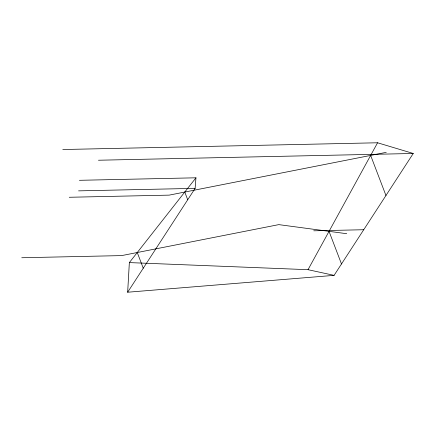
<?xml version="1.0" encoding="UTF-8"?>
<svg xmlns="http://www.w3.org/2000/svg" width="435" height="435" viewBox="0 0 435 435"><rect width="100%" height="100%" fill="white"/><g stroke="black" fill="none" stroke-linecap="round" stroke-linejoin="round"><path stroke-width="0.65" d="M62.781 149.526L377.569 142.778L413.25 153.479L334.091 275.36L127.662 292.222L129.353 262.593L195.962 177.806L79.409 180.308M127.662 292.222L195.114 188.366L195.962 177.806M129.353 262.593L308.024 269.689L377.569 142.778M386.253 152.342L169.161 195.13L69.257 197.272M98.462 160.232L413.25 153.479M78.566 190.862L195.114 188.366M313.771 230.806L363.72 229.734M21.75 257.743L121.648 255.601L278.786 224.629L346.722 233.704M308.024 269.689L334.091 275.36M370.642 155.415L385.954 195.505M329.034 231.344L341.491 263.963M184.772 192.052L187.713 199.757M137.259 252.523L143.251 268.216"/></g></svg>
